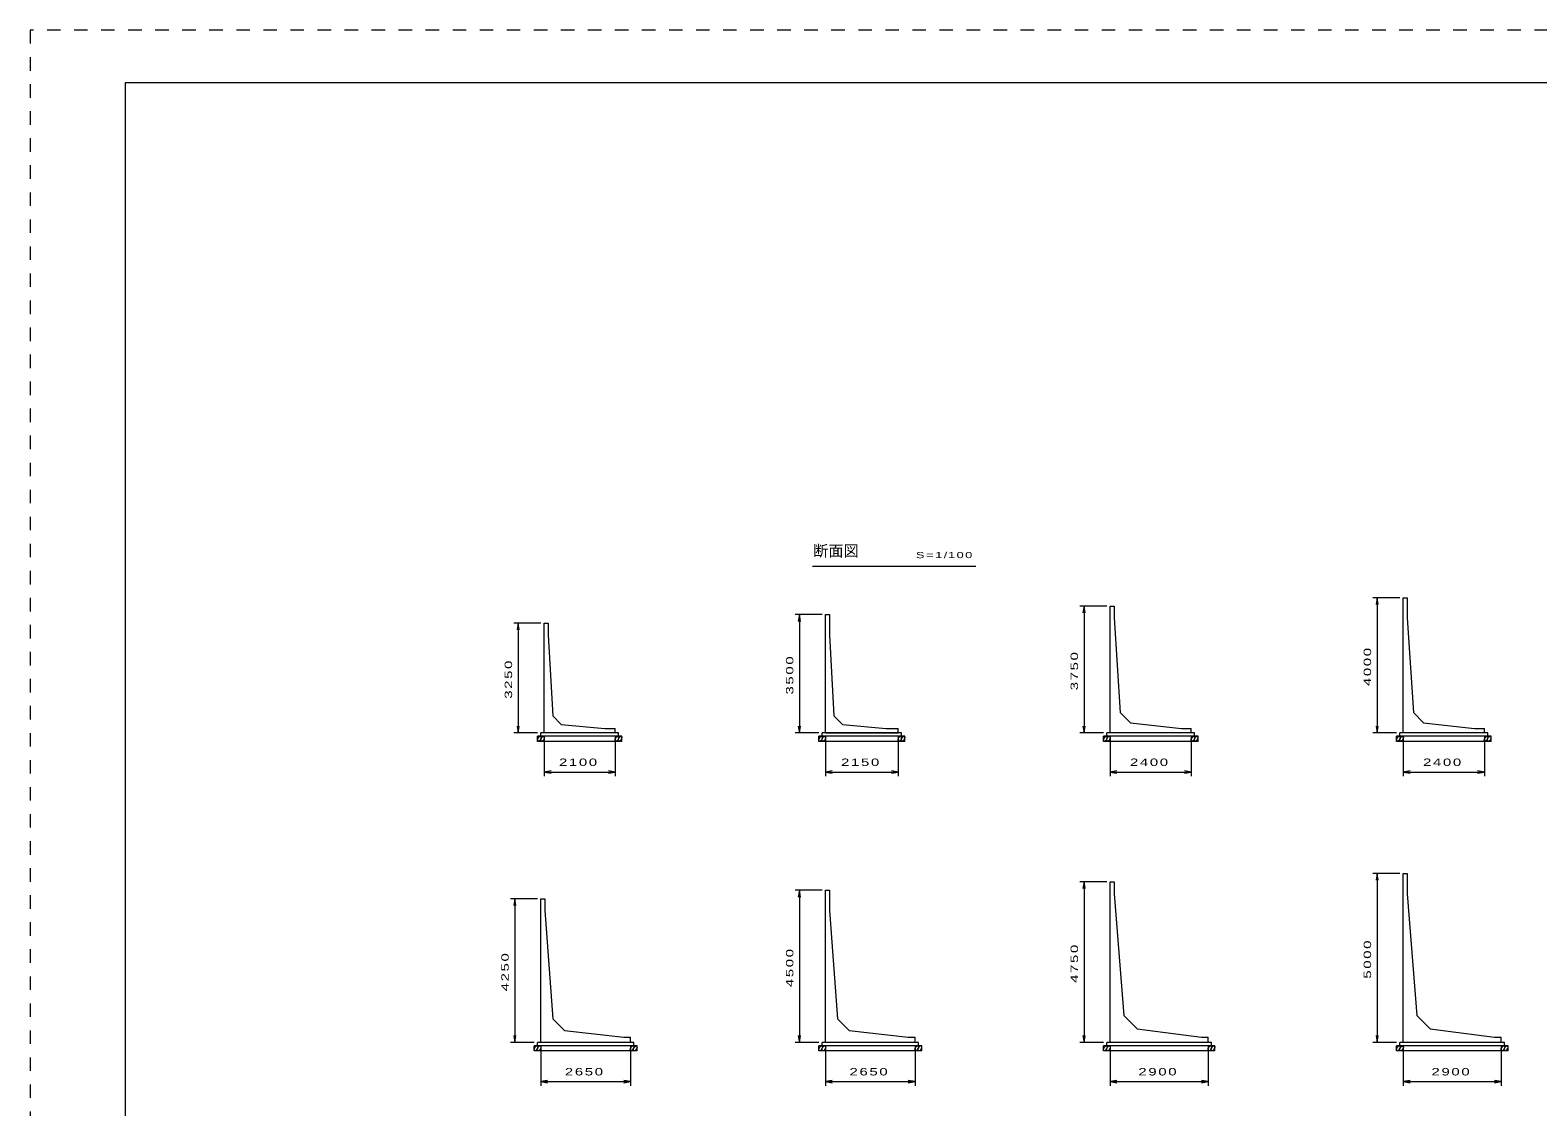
# Model space of a CAD drawing. Units: millimetres at full size, sheet at 1:100. Extents: x -2000 to 86100, y -1500 to 60900.
# Drawn here: x -2000 to 42602, y 29038 to 60900 of the extents above; entities that cross this region are included whole.
import ezdxf
from ezdxf.enums import TextEntityAlignment as Align

# ---------------------------------------------------------------- set-up
doc = ezdxf.new("R2010")
doc.units = ezdxf.units.MM
doc.header["$LTSCALE"] = 100
doc.linetypes.add('USER1', pattern=[8, 4, -4])
for name, color, linetype, lineweight in [('block', 7, 'Continuous', 13), ('chuki', 5, 'Continuous', 13), ('Defpoints_8', 2, 'Continuous', 13), ('kiso', 6, 'Continuous', 13), ('sunpo', 1, 'Continuous', 13), ('V-nasSTD', 5, 'USER1', 13)]:
    doc.layers.add(name, color=color, linetype=linetype, lineweight=lineweight)
doc.styles.add('標準ベクトル', font='')
doc.styles.get('標準ベクトル').set_extended_font_data('標準ベクトル')

# ---------------------------------------------------------------- blocks, each defined once
blk = doc.blocks.new('open_arrow')
at = {"color": 0, "linetype": 'Continuous', "lineweight": -2}
blk.add_lwpolyline([(7.5, 1.25), (0, 0), (7.5, -1.25)], dxfattribs=at)

msp = doc.modelspace()

# ---------------------------------------------------------------- linework, layer by layer
at = {"layer": 'block'}
for p, q in [((29949.2, 40104.1), (29949.2, 43854.1)), ((29949.2, 43854.1), (30069.2, 43854.1)), ((30069.2, 43854.1), (30069.2, 43504.1)), ((38619.7, 40104.1), (38619.7, 44104.1)), ((38619.7, 44104.1), (38739.7, 44104.1)), ((38739.7, 44104.1), (38739.7, 43504.1)), ((13208.2, 40104.1), (13208.2, 43354.1)), ((13208.2, 43354.1), (13328.2, 43354.1)), ((13328.2, 43354.1), (13328.2, 43004.1)), ((21528.7, 40104.1), (21528.7, 43604.1)), ((21528.7, 43604.1), (21648.7, 43604.1)), ((21648.7, 43604.1), (21648.7, 43004.1)), ((30069.2, 43504.1), (30249.2, 40704.1)), ((38739.7, 43504.1), (38919.7, 40704.1)), ((13328.2, 43004.1), (13458.2, 40604.1)), ((21648.7, 43004.1), (21778.7, 40604.1)), ((13458.2, 40604.1), (13708.2, 40354.1)), ((21778.7, 40604.1), (22028.7, 40354.1)), ((30249.2, 40704.1), (30549.2, 40404.1)), ((38919.7, 40704.1), (39219.7, 40404.1)), ((13708.2, 40354.1), (15000.2, 40234.1)), ((15000.2, 40234.1), (15308.2, 40234.1)), ((15308.2, 40104.1), (15308.2, 40234.1)), ((22028.7, 40354.1), (23320.7, 40234.1)), ((23320.7, 40234.1), (23678.7, 40234.1)), ((23678.7, 40104.1), (23678.7, 40234.1)), ((30549.2, 40404.1), (32060.2, 40234.1)), ((32060.2, 40234.1), (32349.2, 40234.1)), ((32349.2, 40104.1), (32349.2, 40234.1)), ((39219.7, 40404.1), (40730.7, 40234.1)), ((40730.7, 40234.1), (41019.7, 40234.1)), ((41019.7, 40104.1), (41019.7, 40234.1)), ((15308.2, 40104.1), (13208.2, 40104.1)), ((23628.7, 40104.1), (21528.7, 40104.1)), ((21528.7, 40104.1), (23678.7, 40104.1)), ((32349.2, 40104.1), (29949.2, 40104.1)), ((41019.7, 40104.1), (38619.7, 40104.1)), ((29949.2, 35695.3), (30069.2, 35695.3)), ((29949.2, 30945.3), (29949.2, 35695.3)), ((30069.2, 35695.3), (30069.2, 35345.3)), ((38619.7, 30945.3), (38619.7, 35945.3)), ((38619.7, 35945.3), (38739.7, 35945.3)), ((38739.7, 35945.3), (38739.7, 35345.3)), ((21528.7, 30945.3), (21528.7, 35445.3)), ((21528.7, 35445.3), (21648.7, 35445.3)), ((21648.7, 35445.3), (21648.7, 34845.3)), ((30069.2, 35345.3), (30349.2, 31745.3)), ((38739.7, 35345.3), (39019.7, 31745.3)), ((13108.2, 30945.3), (13108.2, 35195.3)), ((13108.2, 35195.3), (13228.2, 35195.3)), ((13228.2, 35195.3), (13228.2, 34845.3)), ((13228.2, 34845.3), (13458.2, 31645.3)), ((21648.7, 34845.3), (21878.7, 31645.3)), ((30349.2, 31745.3), (30749.2, 31345.3)), ((39019.7, 31745.3), (39419.7, 31345.3)), ((13458.2, 31645.3), (13808.2, 31295.3)), ((13808.2, 31295.3), (15558.2, 31095.3)), ((21878.7, 31645.3), (22228.7, 31295.3)), ((22228.7, 31295.3), (23978.7, 31095.3)), ((30749.2, 31345.3), (32649.2, 31095.3)), ((39419.7, 31345.3), (41319.7, 31095.3)), ((15758.2, 30945.3), (13108.2, 30945.3)), ((15558.2, 31095.3), (15758.2, 31095.3)), ((15758.2, 30945.3), (15758.2, 31095.3)), ((24178.7, 30945.3), (21528.7, 30945.3)), ((23978.7, 31095.3), (24178.7, 31095.3)), ((24178.7, 30945.3), (24178.7, 31095.3)), ((32849.2, 30945.3), (29949.2, 30945.3)), ((32649.2, 31095.3), (32849.2, 31095.3)), ((32849.2, 30945.3), (32849.2, 31095.3)), ((41519.7, 30945.3), (38619.7, 30945.3)), ((41319.7, 31095.3), (41519.7, 31095.3)), ((41519.7, 30945.3), (41519.7, 31095.3))]:
    msp.add_line(p, q, dxfattribs=at)
at = {"layer": 'chuki'}
msp.add_line((21147.2, 45035.6), (25971, 45035.6), dxfattribs=at)
at = {"layer": 'Defpoints_8'}
msp.add_lwpolyline([(81761.2, 59337.5), (811.7, 59337.5), (811.7, 1137.5), (81761.2, 1137.5)], close=True, dxfattribs=at)
at = {"layer": 'kiso'}
for p, q in [((15508.2, 40004.1), (13008.2, 40004.1)), ((13008.2, 39854.1), (13008.2, 40004.1)), ((15508.2, 39854.1), (13008.2, 39854.1)), ((15408.2, 40104.1), (13108.2, 40104.1)), ((13108.2, 40004.1), (13108.2, 40104.1)), ((15408.2, 40004.1), (15408.2, 40104.1)), ((15508.2, 39854.1), (15508.2, 40004.1)), ((23878.7, 40004.1), (21328.7, 40004.1)), ((21328.7, 39854.1), (21328.7, 40004.1)), ((23878.7, 39854.1), (21328.7, 39854.1)), ((23778.7, 40104.1), (21428.7, 40104.1)), ((21428.7, 40004.1), (21428.7, 40104.1)), ((23778.7, 40004.1), (23778.7, 40104.1)), ((23878.7, 39854.1), (23878.7, 40004.1)), ((32549.2, 40004.1), (29749.2, 40004.1)), ((29749.2, 39854.1), (29749.2, 40004.1)), ((32549.2, 39854.1), (29749.2, 39854.1)), ((32449.2, 40104.1), (29849.2, 40104.1)), ((29849.2, 40004.1), (29849.2, 40104.1)), ((32449.2, 40004.1), (32449.2, 40104.1)), ((32549.2, 39854.1), (32549.2, 40004.1)), ((41219.7, 40004.1), (38419.7, 40004.1)), ((38419.7, 39854.1), (38419.7, 40004.1)), ((41219.7, 39854.1), (38419.7, 39854.1)), ((41119.7, 40104.1), (38519.7, 40104.1)), ((38519.7, 40004.1), (38519.7, 40104.1)), ((41119.7, 40004.1), (41119.7, 40104.1)), ((41219.7, 39854.1), (41219.7, 40004.1)), ((15958.2, 30845.3), (12908.2, 30845.3)), ((12908.2, 30695.3), (12908.2, 30845.3)), ((13008.2, 30845.3), (13008.2, 30945.3)), ((15858.2, 30945.3), (13008.2, 30945.3)), ((15858.2, 30845.3), (15858.2, 30945.3)), ((15958.2, 30695.3), (15958.2, 30845.3)), ((24378.7, 30845.3), (21328.7, 30845.3)), ((21328.7, 30695.3), (21328.7, 30845.3)), ((21428.7, 30845.3), (21428.7, 30945.3)), ((24278.7, 30945.3), (21428.7, 30945.3)), ((24278.7, 30845.3), (24278.7, 30945.3)), ((24378.7, 30695.3), (24378.7, 30845.3)), ((33049.2, 30845.3), (29749.2, 30845.3)), ((29749.2, 30695.3), (29749.2, 30845.3)), ((29849.2, 30845.3), (29849.2, 30945.3)), ((32949.2, 30945.3), (29849.2, 30945.3)), ((32949.2, 30845.3), (32949.2, 30945.3)), ((33049.2, 30695.3), (33049.2, 30845.3)), ((41719.7, 30845.3), (38419.7, 30845.3)), ((38419.7, 30695.3), (38419.7, 30845.3)), ((38519.7, 30845.3), (38519.7, 30945.3)), ((41619.7, 30945.3), (38519.7, 30945.3)), ((41619.7, 30845.3), (41619.7, 30945.3)), ((41719.7, 30695.3), (41719.7, 30845.3)), ((15958.2, 30695.3), (12908.2, 30695.3)), ((24378.7, 30695.3), (21328.7, 30695.3)), ((33049.2, 30695.3), (29749.2, 30695.3)), ((41719.7, 30695.3), (38419.7, 30695.3))]:
    msp.add_line(p, q, dxfattribs=at)
for centre in [(13065.7, 39929.3), (13158.4, 39929.3), (15356.8, 39929.3), (15449.5, 39929.3), (21386.2, 39929.3), (21478.9, 39929.3), (23727.3, 39929.3), (23820, 39929.3), (29806.7, 39929.3), (29899.4, 39929.3), (32397.8, 39929.3), (32490.5, 39929.3), (38477.2, 39929.3), (38569.8, 39929.3), (41068.3, 39929.3), (41161, 39929.3), (12965.7, 30770.5), (13058.4, 30770.5), (15806.8, 30770.5), (15899.5, 30770.5), (21386.2, 30770.5), (21478.9, 30770.5), (24227.3, 30770.5), (24320, 30770.5), (29806.7, 30770.5), (29899.4, 30770.5), (32897.8, 30770.5), (32990.5, 30770.5), (38477.2, 30770.5), (38569.8, 30770.5), (41568.3, 30770.5), (41661, 30770.5)]:
    msp.add_ellipse(centre, major_axis=(-40.2, -69.7), ratio=0.506904, dxfattribs=at)
at = {"layer": 'sunpo'}
for p, q in [((29849.2, 43854.1), (29053.7, 43854.1)), ((29178.7, 43854.1), (29178.7, 40104.1)), ((38519.7, 44104.1), (37724.2, 44104.1)), ((37849.2, 44104.1), (37849.2, 40104.1)), ((13108.2, 43354.1), (12312.7, 43354.1)), ((12437.7, 43354.1), (12437.7, 40104.1)), ((21428.7, 43604.1), (20633.2, 43604.1)), ((20758.2, 43604.1), (20758.2, 40104.1)), ((13008.2, 40104.1), (12312.7, 40104.1)), ((13208.2, 40004.1), (13208.2, 38820.3)), ((15308.2, 40004.1), (15308.2, 38820.3)), ((21328.7, 40104.1), (20633.2, 40104.1)), ((21528.7, 40004.1), (21528.7, 38820.3)), ((23678.7, 40004.1), (23678.7, 38820.3)), ((29749.2, 40104.1), (29053.7, 40104.1)), ((29949.2, 40004.1), (29949.2, 38820.3)), ((32349.2, 40004.1), (32349.2, 38820.3)), ((38419.7, 40104.1), (37724.2, 40104.1)), ((38619.7, 40004.1), (38619.7, 38820.3)), ((41019.7, 40004.1), (41019.7, 38820.3)), ((13208.2, 38945.3), (15308.2, 38945.3)), ((21528.7, 38945.3), (23678.7, 38945.3)), ((29949.2, 38945.3), (32349.2, 38945.3)), ((38619.7, 38945.3), (41019.7, 38945.3)), ((29849.2, 35695.3), (29053.7, 35695.3)), ((29178.7, 35695.3), (29178.7, 30945.3)), ((38519.7, 35945.3), (37724.2, 35945.3)), ((37849.2, 35945.3), (37849.2, 30945.3)), ((21428.7, 35445.3), (20633.2, 35445.3)), ((20758.2, 35445.3), (20758.2, 30945.3)), ((13008.2, 35195.3), (12212.7, 35195.3)), ((12337.7, 35195.3), (12337.7, 30945.3)), ((12908.2, 30945.3), (12212.7, 30945.3)), ((13108.2, 30845.3), (13108.2, 29661.6)), ((15758.2, 30845.3), (15758.2, 29661.6)), ((21328.7, 30945.3), (20633.2, 30945.3)), ((21528.7, 30845.3), (21528.7, 29661.6)), ((24178.7, 30845.3), (24178.7, 29661.6)), ((29749.2, 30945.3), (29053.7, 30945.3)), ((29949.2, 30845.3), (29949.2, 29661.6)), ((32849.2, 30845.3), (32849.2, 29661.6)), ((38419.7, 30945.3), (37724.2, 30945.3)), ((38619.7, 30845.3), (38619.7, 29661.6)), ((41519.7, 30845.3), (41519.7, 29661.6)), ((13108.2, 29786.6), (15758.2, 29786.6)), ((21528.7, 29786.6), (24178.7, 29786.6)), ((29949.2, 29786.6), (32849.2, 29786.6)), ((38619.7, 29786.6), (41519.7, 29786.6))]:
    msp.add_line(p, q, dxfattribs=at)
at = {"layer": 'V-nasSTD'}
for p, q in [((86100, 60900), (-2000, 60900)), ((-2000, 60900), (-2000, -1500))]:
    msp.add_line(p, q, dxfattribs=at)

# ---------------------------------------------------------------- block references
at = {"layer": 'sunpo', "xscale": 26.7, "yscale": 26.7}
for p, rotation in [((29178.7, 43854.1), 270), ((37849.2, 44104.1), 270), ((12437.7, 43354.1), 270), ((20758.2, 43604.1), 270), ((12437.7, 40104.1), 90), ((20758.2, 40104.1), 90), ((29178.7, 40104.1), 90), ((37849.2, 40104.1), 90), ((15308.2, 38945.3), 180), ((23678.7, 38945.3), 180), ((32349.2, 38945.3), 180), ((41019.7, 38945.3), 180), ((29178.7, 35695.3), 270), ((37849.2, 35945.3), 270), ((20758.2, 35445.3), 270), ((12337.7, 35195.3), 270), ((12337.7, 30945.3), 90), ((20758.2, 30945.3), 90), ((29178.7, 30945.3), 90), ((37849.2, 30945.3), 90), ((15758.2, 29786.6), 180), ((24178.7, 29786.6), 180), ((32849.2, 29786.6), 180), ((41519.7, 29786.6), 180)]:
    msp.add_blockref('open_arrow', p, dxfattribs=dict(at, rotation=rotation))
for p in [(13208.2, 38945.3), (21528.7, 38945.3), (29949.2, 38945.3), (38619.7, 38945.3), (13108.2, 29786.6), (21528.7, 29786.6), (29949.2, 29786.6), (38619.7, 29786.6)]:
    msp.add_blockref('open_arrow', p, dxfattribs=at)

# ---------------------------------------------------------------- texts
at = {"layer": 'chuki', "style": '標準ベクトル'}
msp.add_text('断面図', height=329.9, dxfattribs=at).set_placement((21162.5, 45658.4), align=Align.TOP_LEFT)
at = {"layer": 'chuki', "insert": (24201.7, 45458.4), "char_height": 183.3, "attachment_point": 1, "style": '標準ベクトル'}
msp.add_mtext('\\T1.2;\\W1.55;S=1/100', dxfattribs=at)
at = {"layer": 'sunpo', "char_height": 219.9, "attachment_point": 2, "rotation": 90, "style": '標準ベクトル'}
for s, insert in [('\\T1.2;\\W1.5;3750', (28778.7, 41953.6)), ('\\T1.2;\\W1.5;4000', (37449.2, 42078.6)), ('\\T1.2;\\W1.5;3250', (12037.7, 41703.6)), ('\\T1.2;\\W1.5;3500', (20358.2, 41828.6)), ('\\T1.2;\\W1.5;5000', (37449.2, 33419.8)), ('\\T1.2;\\W1.5;4250', (11937.7, 33044.8)), ('\\T1.2;\\W1.5;4500', (20358.2, 33169.8)), ('\\T1.2;\\W1.5;4750', (28778.7, 33294.8))]:
    msp.add_mtext(s, dxfattribs=dict(at, insert=insert))
at = {"layer": 'sunpo', "char_height": 219.9, "attachment_point": 2, "style": '標準ベクトル'}
for s, insert in [('\\T1.2;\\W1.5;2100', (14232.7, 39345.3)), ('\\T1.2;\\W1.5;2150', (22578.2, 39345.3)), ('\\T1.2;\\W1.5;2400', (31123.7, 39345.3)), ('\\T1.2;\\W1.5;2400', (39794.2, 39345.3)), ('\\T1.2;\\W1.5;2650', (14407.7, 30186.6)), ('\\T1.2;\\W1.5;2650', (22828.2, 30186.6)), ('\\T1.2;\\W1.5;2900', (31373.7, 30186.6)), ('\\T1.2;\\W1.5;2900', (40044.2, 30186.6))]:
    msp.add_mtext(s, dxfattribs=dict(at, insert=insert))

doc.saveas('drawing.dxf')
